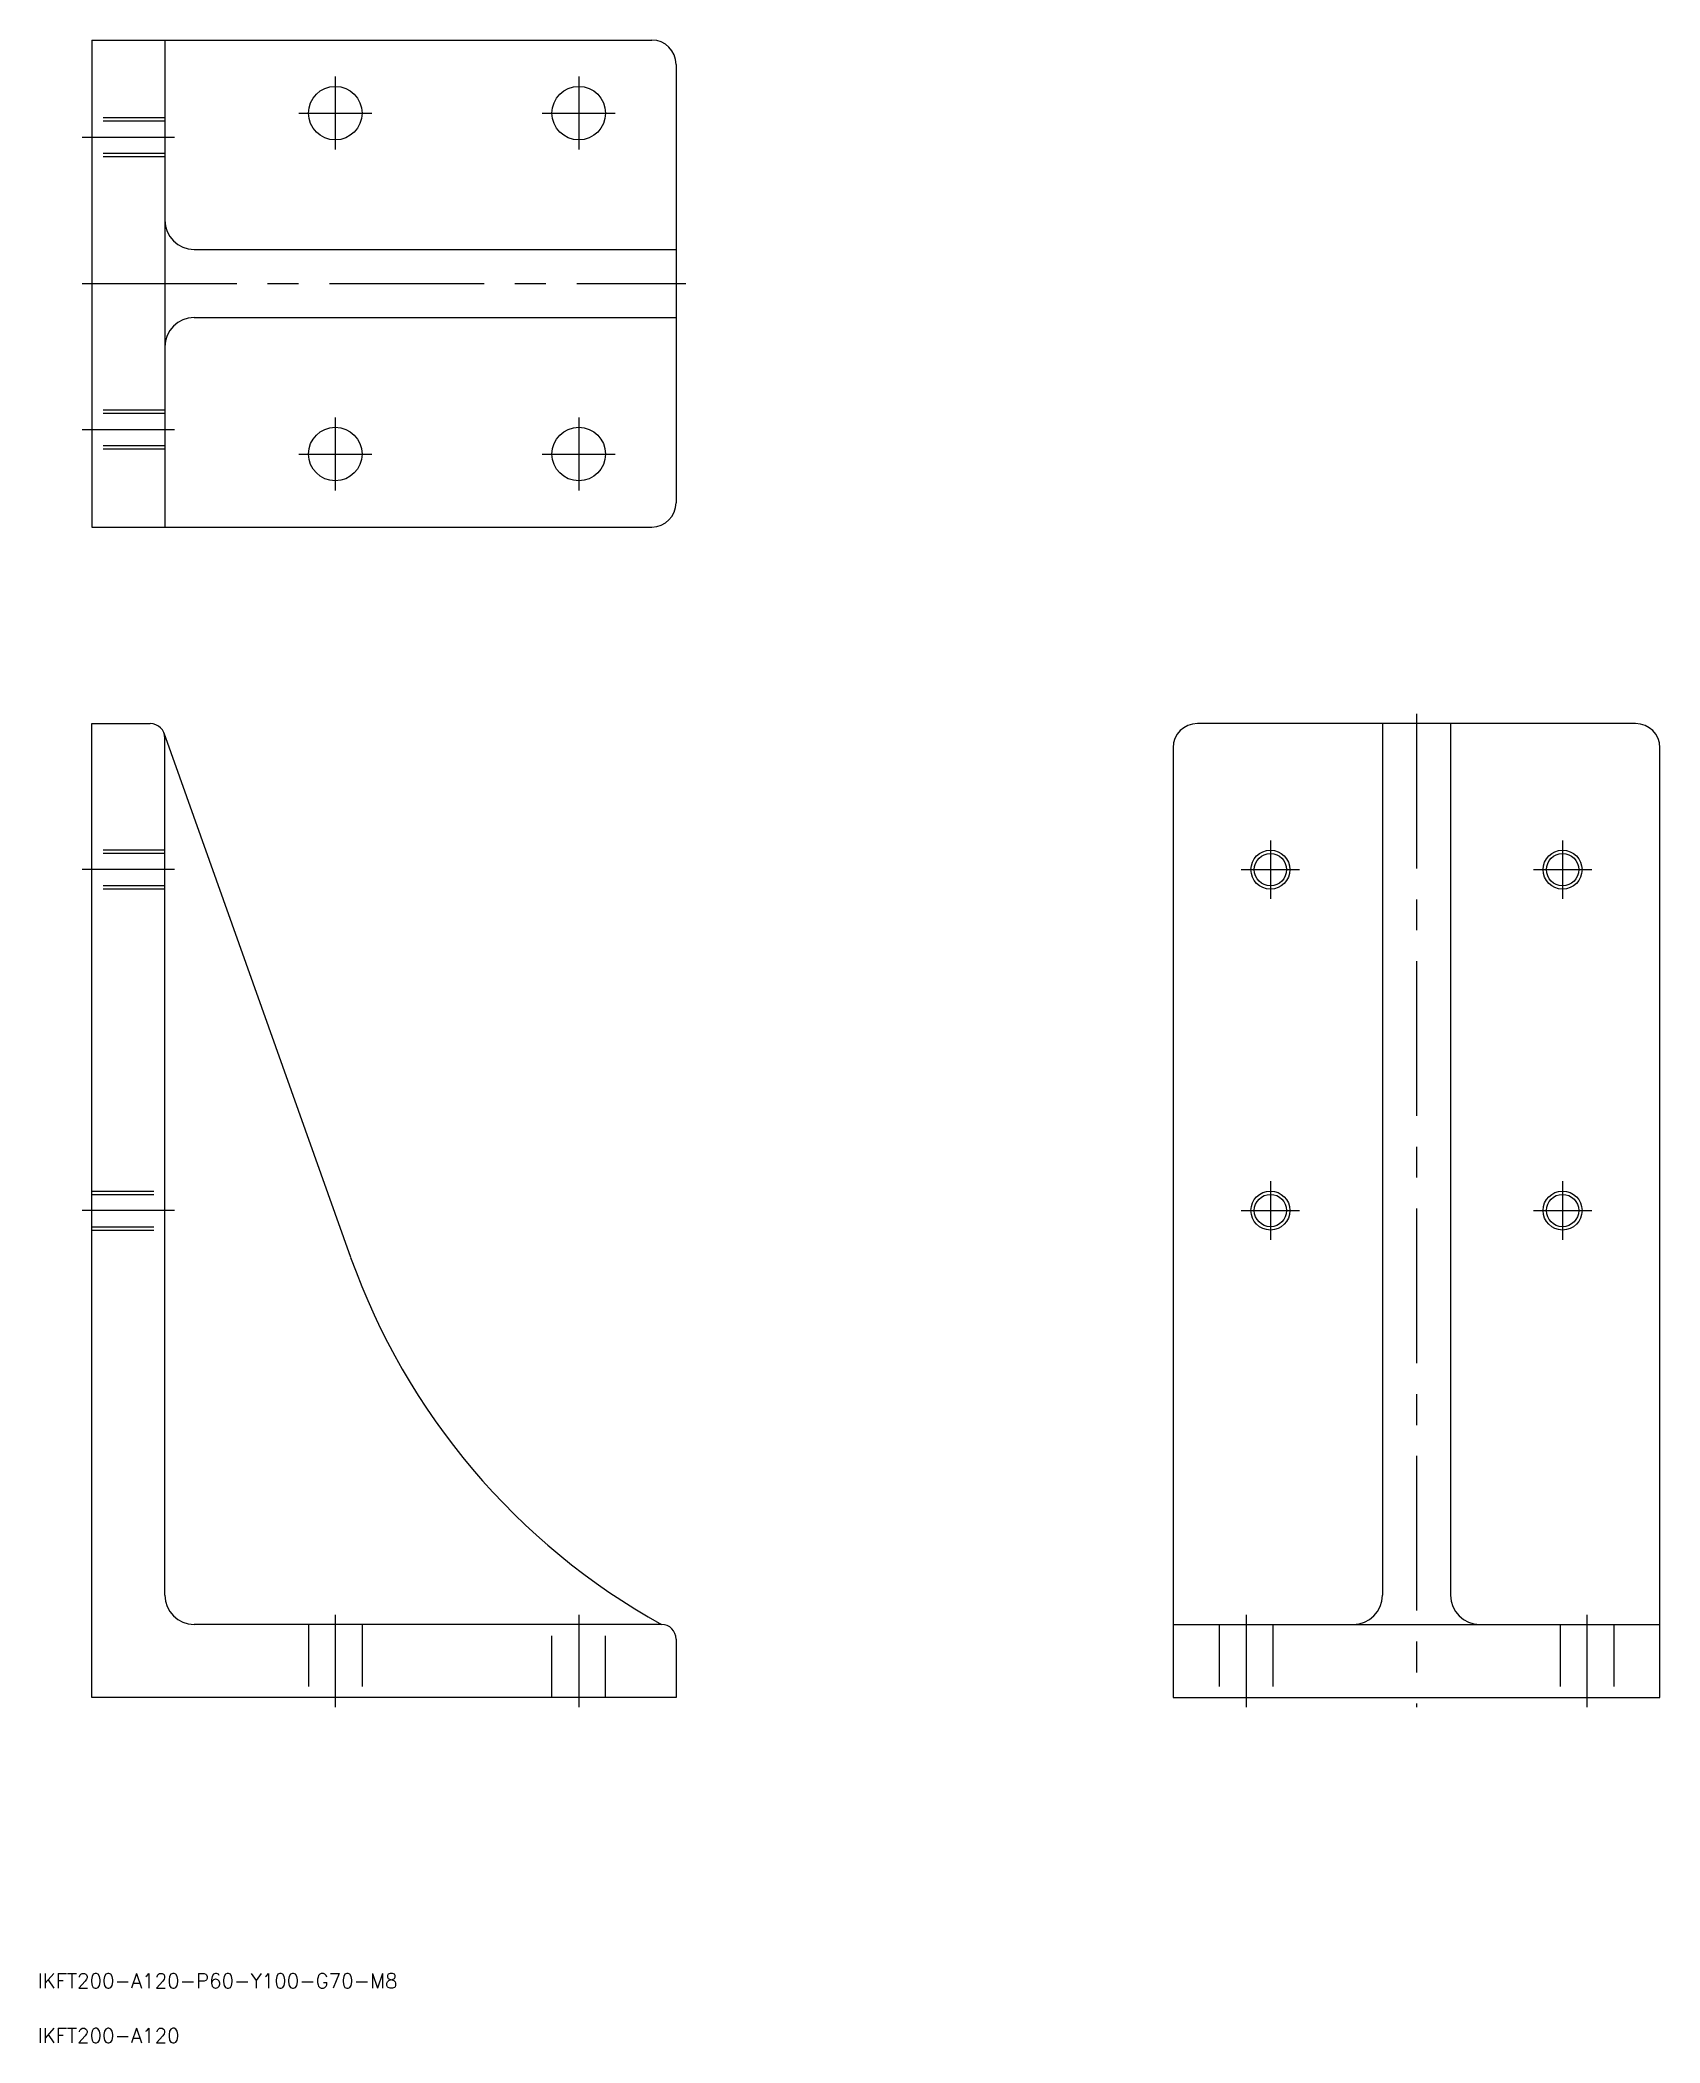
# Model space of a CAD drawing. Extents: x -283 to 50, y -71 to 340.
import ezdxf

# ---------------------------------------------------------------- set-up
doc = ezdxf.new("R2010")
doc.units = 0
doc.linetypes.add('CENTER', pattern=[50.8, 31.75, -6.35, 6.35, -6.35])
doc.linetypes.add('DASHED', pattern=[19.05, 12.7, -6.35])
doc.layers.get('0').update_dxf_attribs({"linetype": 'CONTINUOUS'})
doc.layers.add('CENTER', color=1, linetype='CENTER')
doc.styles.get("Standard").update_dxf_attribs({"font": 'txt.shx', "height": 3, "bigfont": 'bigfont.shx'})

msp = doc.modelspace()

# ---------------------------------------------------------------- linework, layer by layer
at = {"color": 7, "linetype": 'CONTINUOUS'}
for p, q in [((-272.06, 340.34), (-272.06, 240.34)), ((-272.06, 340.34), (-157.06, 340.34)), ((-257.06, 340.34), (-257.06, 240.34)), ((-152.06, 335.34), (-152.06, 245.34)), ((-251.06, 297.34), (-152.06, 297.34)), ((-251.06, 283.34), (-152.06, 283.34)), ((-272.06, 240.34), (-157.06, 240.34)), ((-272.06, 0), (-272.06, 200)), ((-272.06, 200), (-260.06, 200)), ((-218.9, 90.39), (-257.23, 198.01)), ((45, 200), (-45, 200)), ((-7, 200), (-7, 21)), ((7, 200), (7, 21)), ((-257.06, 21), (-257.06, 197)), ((-50, 195), (-50, 0)), ((50, 0), (50, 195)), ((-155.06, 15), (-251.06, 15)), ((-50, 15), (50, 15)), ((-152.06, 12), (-152.06, 0)), ((-152.06, 0), (-272.06, 0)), ((-50, 0), (50, 0))]:
    msp.add_line(p, q, dxfattribs=at)
at = {"color": 3, "linetype": 'DASHED'}
for p, q in [((-257.06, 324.34), (-272.06, 324.34)), ((-257.06, 323.67), (-272.06, 323.67)), ((-257.06, 317.02), (-272.06, 317.02)), ((-257.06, 316.34), (-272.06, 316.34)), ((-257.06, 264.34), (-272.06, 264.34)), ((-257.06, 263.67), (-272.06, 263.67)), ((-257.06, 257.02), (-272.06, 257.02)), ((-257.06, 256.34), (-272.06, 256.34)), ((-257.06, 174), (-272.06, 174)), ((-257.06, 173.32), (-272.06, 173.32)), ((-257.06, 166.68), (-272.06, 166.68)), ((-257.06, 166), (-272.06, 166)), ((-272.06, 104), (-257.06, 104)), ((-272.06, 103.32), (-257.06, 103.32)), ((-272.06, 96.68), (-257.06, 96.68)), ((-272.06, 96), (-257.06, 96)), ((-227.56, 15), (-227.56, 0)), ((-216.56, 15), (-216.56, 0)), ((-177.56, 0), (-177.56, 15)), ((-166.56, 0), (-166.56, 15)), ((-40.5, 15), (-40.5, 0)), ((-29.5, 15), (-29.5, 0)), ((29.5, 15), (29.5, 0)), ((40.5, 15), (40.5, 0))]:
    msp.add_line(p, q, dxfattribs=at)
at = {"color": 7, "linetype": 'CONTINUOUS'}
for centre, radius in [((-222.06, 325.34), 5.5), ((-172.06, 325.34), 5.5), ((-222.06, 255.34), 5.5), ((-172.06, 255.34), 5.5), ((-30, 170), 3.32), ((30, 170), 3.32), ((-30, 100), 3.32), ((30, 100), 3.32)]:
    msp.add_circle(centre, radius, dxfattribs=at)
at = {"color": 3, "linetype": 'CONTINUOUS'}
for centre in [(-30, 170), (30, 170), (-30, 100), (30, 100)]:
    msp.add_circle(centre, 4, dxfattribs=at)
at = {"color": 7, "linetype": 'CONTINUOUS'}
for centre, radius, start, end in [((-157.06, 335.34), 5, 0, 90), ((-251.06, 303.34), 6, 180, 270), ((-251.06, 277.34), 6, 90, 180), ((-157.06, 245.34), 5, 270, 0), ((-260.06, 197), 3, 0, 90), ((-45, 195), 5, 90, 180), ((45, 195), 5, 0, 90), ((-87.02, 137.35), 140, 199.6023, 240.9225), ((-251.06, 21), 6, 180, 270), ((-13, 21), 6, 270, 0), ((13, 21), 6, 180, 270), ((-155.06, 12), 3, 0, 90)]:
    msp.add_arc(centre, radius, start, end, dxfattribs=at)
at = {"layer": 'CENTER', "color": 1, "linetype": 'CENTER'}
for p, q in [((-222.06, 332.84), (-222.06, 317.84)), ((-172.06, 332.84), (-172.06, 317.84)), ((-229.56, 325.34), (-214.56, 325.34)), ((-179.56, 325.34), (-164.56, 325.34)), ((-255.06, 320.34), (-274.06, 320.34)), ((-274.06, 290.34), (-150.06, 290.34)), ((-255.06, 260.34), (-274.06, 260.34)), ((-222.06, 262.84), (-222.06, 247.84)), ((-172.06, 262.84), (-172.06, 247.84)), ((-229.56, 255.34), (-214.56, 255.34)), ((-179.56, 255.34), (-164.56, 255.34)), ((0, 202), (0, -2)), ((-30, 176), (-30, 164)), ((30, 176), (30, 164)), ((-255.06, 170), (-274.06, 170)), ((-36, 170), (-24, 170)), ((24, 170), (36, 170)), ((-30, 106), (-30, 94)), ((30, 106), (30, 94)), ((-255.06, 100), (-274.06, 100)), ((-36, 100), (-24, 100)), ((24, 100), (36, 100)), ((-222.06, 17), (-222.06, -2)), ((-172.06, 17), (-172.06, -2)), ((-35, 17), (-35, -2)), ((35, 17), (35, -2))]:
    msp.add_line(p, q, dxfattribs=at)

# ---------------------------------------------------------------- texts
at = {"color": 7, "linetype": 'CONTINUOUS'}
for s, p in [('IKFT200-A120-P60-Y100-G70-M8', (-283.21, -59.68)), ('IKFT200-A120', (-283.21, -70.92))]:
    msp.add_text(s, height=3, dxfattribs=at).set_placement(p)

doc.saveas('drawing.dxf')
